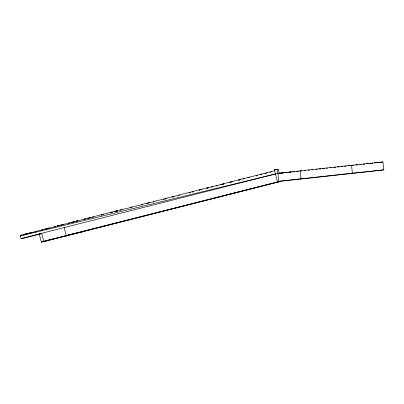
<?xml version="1.0" encoding="UTF-8"?>
<svg xmlns="http://www.w3.org/2000/svg" width="404" height="404" viewBox="0 0 404 404"><rect width="100%" height="100%" fill="white"/><g stroke="black" fill="none" stroke-linecap="round" stroke-linejoin="round"><path stroke-width="0.61" d="M290.779 172.018L290.562 172.301L291.021 172.195L277.917 173.356L21.013 238.532L20.2 235.315L23.72 234.421L25.518 234.391M290.941 172.235L291.021 171.998M290.39 172.387L290.88 172.018M290.011 172.483L290.638 172.043M289.814 172.483L290.138 172.084M290.213 172.387L290.496 172.043M383.8 169.872L348.965 173.558A126.79 0.838 -6.2 0 1 301.015 178.755L278.78 181.27L277.487 181.921L43.703 241.228A33.416 0.5 -14.2 0 0 41.38 242.041L41.622 242.021A33.416 0.5 -14.2 0 0 45.475 241.228L278.826 181.921L280.118 181.27L303.975 178.755A103.131 0.682 -6.2 0 1 351.086 173.553A38.582 0.253 -6.2 0 0 383.8 169.872L382.936 161.959L348.107 165.645A126.79 0.838 -6.2 0 1 300.152 170.836L277.917 173.356L276.952 169.539L278.285 169.518L279.25 173.331L278.689 173.356L287.194 172.427M28.583 233.305L25.588 234.052L28.401 233.355M29.487 233.29L29.361 233.295M71.856 222.402L72.967 222.109M87.804 218.352L88.617 218.135M26.876 233.921L26.487 234.037L26.821 233.966M57.489 226.048L58.469 225.791M115.69 211.363L115.292 211.479L115.832 211.363M199.071 190.097L200.051 189.84M201.854 189.415L200.874 189.678M232.603 181.613L233.002 181.492L232.462 181.613M28.467 233.613L27.967 233.744M46.591 228.846L47.223 228.669L46.425 228.851M60.09 225.417L59.292 225.624M74.588 221.735L73.483 222.023M117.281 210.797L116.175 211.085M173.882 196.526L174.513 196.344L173.715 196.531M230.421 182.128L229.805 182.3L230.588 182.128M26.28 234.133L26.846 233.987M44.642 229.305L45.829 228.997M90.299 217.751L89.425 217.973M147.692 203.136L146.793 203.384L147.591 203.202M149.374 202.747L148.5 202.975M171.932 196.98L172.806 196.753M115.665 211.171L114.468 211.494L115.862 211.166M115.433 211.504L115.731 211.428M232.103 181.744L231.497 181.901M27.669 233.714L28.598 233.482M117.306 210.994L116.998 211.07L117.418 211.004M230.987 181.982L231.295 181.901M46.182 240.668C43.98 241.259 48.51 240.077 46.283 240.668M47.344 240.668C44.859 241.334 49.97 239.996 47.455 240.668M65.746 236.002C63.706 236.547 67.872 235.451 65.837 236.002M23.72 234.421L23.851 234.936L24.25 234.835L24.119 234.32L29.376 232.987L29.507 233.502L29.906 233.401L29.775 232.886L36.436 231.477M42.531 229.927L35.648 231.396L35.779 231.911L35.38 232.012L35.254 231.497M48.889 228.316L41.753 229.846L41.885 230.361L41.486 230.462L41.36 229.947M47.723 228.336L47.849 228.851L48.248 228.75L48.116 228.235L55.51 226.634M54.353 226.649L54.484 227.164L54.883 227.063L54.752 226.548L61.282 224.892L61.413 225.407L61.812 225.306L61.681 224.791L69.67 223.033M77.826 221.099L76.129 221.129L68.927 222.952L69.059 223.468L68.66 223.569L68.528 223.053M76.129 221.129L76.26 221.639L76.654 221.538L76.528 221.028L85.219 219.084M84.098 219.104L84.229 219.619L84.628 219.518L84.497 219.003L93.592 216.958M102.949 214.716L101.298 214.741L92.875 216.877L93.006 217.392L92.607 217.493L92.476 216.978M101.298 214.741L101.424 215.256L101.823 215.155L101.692 214.64L110.575 212.388L110.706 212.903L111.105 212.802L110.974 212.287L120.372 209.903L120.503 210.418L120.902 210.317L120.771 209.802L131.77 207.262M130.704 207.282L130.835 207.797L131.234 207.691L131.103 207.181L142.683 204.49M154.237 201.556L142.031 204.409L142.163 204.924L141.764 205.025L141.632 204.51M166.473 198.45L153.601 201.47L153.727 201.985L153.328 202.086L153.202 201.576M165.448 198.465L165.579 198.98L165.978 198.879L165.847 198.364L179.452 195.152M193.708 191.648L192.223 191.673L178.846 195.066L178.972 195.581L178.573 195.682L178.447 195.167M192.223 191.673L192.355 192.188L192.753 192.087L192.622 191.572L206.828 187.966L208.287 187.941M206.828 187.966L206.959 188.481L207.353 188.38L207.227 187.865L223.245 184.027M222.291 184.047L222.422 184.557L222.816 184.456L222.69 183.941L238.693 179.886L240.092 179.861M238.693 179.886L238.82 180.396L239.219 180.295L239.092 179.785L256.232 175.432L257.601 175.412M256.232 175.432L256.363 175.947L256.757 175.846L256.631 175.331L274.664 170.756M163.438 199.344L165.211 198.889M188.855 192.88L190.673 192.42M211.09 187.229L212.893 186.774M215.903 186.007L217.706 185.547M220.715 184.785L222.518 184.325M242.935 179.139L244.768 178.674M247.824 177.896L249.657 177.432M260.398 174.7L262.196 174.24M265.196 173.478L266.999 173.023M269.998 172.261L271.796 171.801M40.521 234.002L22.816 238.501L21.013 238.532M41.38 242.041L278.159 181.921M231.184 181.982L232.204 181.679M115.973 211.09L117.352 210.752M148.298 202.98L149.207 202.752M173.124 196.677L172.099 196.98M73.281 222.028L74.442 221.74M89.223 217.978L90.39 217.69M116.796 211.075L117.418 210.918M45.718 229.073L44.809 229.3M27.891 233.704L28.517 233.547L28.068 233.679M200.677 189.678L201.737 189.42M200.248 189.835L199.182 190.097M59.095 225.629L59.944 225.422M88.804 218.13L87.88 218.352M72.861 222.18L71.937 222.402M58.363 225.861L57.605 226.043M26.452 234.128L26.735 234.057M20.362 235.961L275.478 173.972M83.138 231.659L66.19 235.522L64.18 227.578M290.309 172.084L288.345 172.301M287.239 172.493L284.992 172.735M288.9 172.316L290.532 172.139M292.637 171.917L294.662 171.705M296.592 171.503L298.41 171.316M300.637 171.084L301.682 170.978M39.37 234.098L39.39 234.093A33.416 0.5 -14.2 0 1 41.693 233.28L43.703 241.228M278.826 181.921L277.487 181.921L274.361 169.564L275.695 169.539M279.25 173.331L277.917 173.356L278.78 181.27L280.118 181.27M256.631 175.331L257.54 175.316M239.092 179.785L240.021 179.765M222.69 183.941L224.119 183.921M222.422 184.557L223.372 184.542M207.227 187.865L208.196 187.85M192.622 191.572L193.612 191.557M165.847 198.364L166.872 198.349M131.103 207.181L132.169 207.161M120.771 209.802L122.387 209.772M110.974 212.287L112.61 212.257M101.692 214.64L103.343 214.615M84.497 219.003L85.618 218.983M76.528 221.028L77.659 221.008M61.681 224.791L63.403 224.765M48.116 228.235L49.283 228.215M29.775 232.886L31.557 232.856M24.119 234.32L25.316 234.3M20.2 235.315L21.998 235.285M274.361 169.564L278.285 169.518M39.304 234.073L41.319 242.021M351.525 165.266L352.384 173.185M300.152 170.836L301.015 178.755M382.936 161.959A38.582 0.253 -6.2 0 1 377.351 162.61M376.765 162.676A38.582 0.253 -6.2 0 1 374.311 162.958M372.756 163.135A38.582 0.253 -6.2 0 1 370.034 163.443M368.908 163.569A38.582 0.253 -6.2 0 1 366.59 163.832M364.802 164.029A38.582 0.253 -6.2 0 1 362.979 164.236M361.12 164.438A38.582 0.253 -6.2 0 1 359.868 164.579M357.757 164.812A38.582 0.253 -6.2 0 1 355.621 165.044M353.47 165.281A38.582 0.253 -6.2 0 1 351.849 165.458M40.637 233.891A33.416 0.5 -14.2 0 1 39.612 234.073M304.247 170.71A103.131 0.682 -6.2 0 1 305.389 170.579M308.277 170.256A103.131 0.682 -6.2 0 1 309.439 170.129M311.787 169.867A103.131 0.682 -6.2 0 1 312.974 169.736M315.953 169.402A103.131 0.682 -6.2 0 1 317.155 169.271M318.968 169.069A103.131 0.682 -6.2 0 1 320.791 168.867M322.619 168.665A103.131 0.682 -6.2 0 1 324.462 168.458M326.311 168.256A103.131 0.682 -6.2 0 1 327.553 168.12M330.038 167.847A103.131 0.682 -6.2 0 1 331.285 167.705M333.79 167.433A103.131 0.682 -6.2 0 1 335.674 167.226M337.456 167.029A103.131 0.682 -6.2 0 1 339.188 166.842M340.925 166.65A103.131 0.682 -6.2 0 1 342.668 166.458M344.41 166.271A103.131 0.682 -6.2 0 1 346.152 166.079M348.48 165.827A103.131 0.682 -6.2 0 1 350.223 165.635M57.585 237.784L59.105 237.401L57.585 237.784"/></g></svg>
